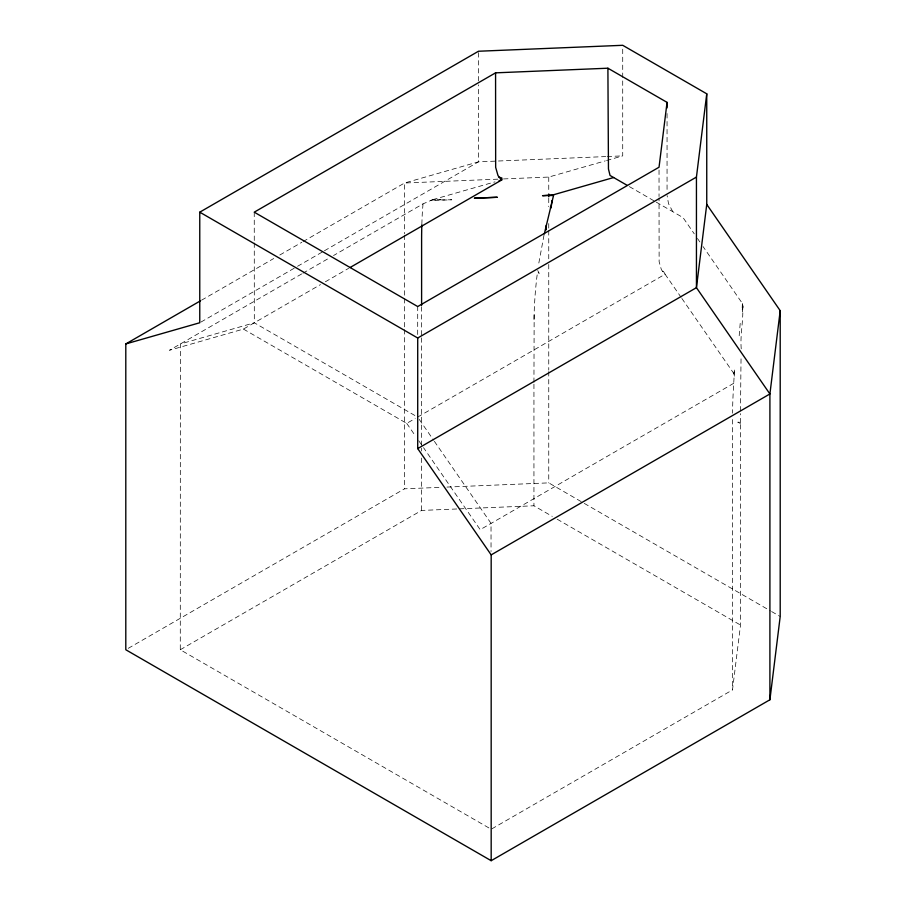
<?xml version="1.0" encoding="UTF-8"?>
<svg xmlns="http://www.w3.org/2000/svg" width="906" height="906" viewBox="0 0 906 906"><rect width="100%" height="100%" fill="white"/><g stroke="black" fill="none" stroke-linecap="round" stroke-linejoin="round"><path stroke-width="0.68" stroke-dasharray="4.53 3.4" d="M740.372 423.453L737.778 422.173L740.564 422.309L740.519 625.061L732.501 689.919L491.177 829.239L180.283 649.749L180.351 343.974L254.314 322.796L417.632 417.088L665.095 274.224L681.074 297.304M417.689 334.529L417.711 306.545M537.7 270.464L539.206 273.352L537.586 272.242L536.986 276.104A616.193 501.845 -7.1 0 0 534.166 312.91L533.94 382.785M741.244 348.867C739.862 333.804 744.188 318.176 742.365 303.431L703.09 246.602M742.365 303.431L742.116 310.622L742.999 304.62L742.433 311.46L743.158 306.194M734.415 376.171L733.826 373.487L734.528 369.195L733.203 392.547A534.212 308.436 -60 0 0 732.535 413.193M431.437 200.158L440.452 199.411L432.751 199.66L423.011 203.873L333.544 255.526M423.011 203.873L422.309 213.091A534.223 308.436 -60 0 0 421.834 224.824M740.202 323.34L739.07 337.236M533.996 319.501L534.155 312.91M543.996 235.175L538.481 264.96M201.585 300.169L273.714 258.527M279.829 255.005L301.834 242.298M303.057 241.596L404.529 183.012L478.481 161.834L605.74 156.579M200.985 322.049L296.33 266.998M297.553 266.296L323.227 251.472M324.45 250.758L478.481 161.834L478.481 84.847M301.687 273.929L169.456 350.271L243.42 329.082L320.464 284.609M302.91 273.216L328.64 258.357M325.367 281.777L348.64 268.335M243.42 329.082L406.737 423.374L415.208 418.481M128.244 648.334L404.529 488.821L441.29 487.315M180.283 649.749L421.607 510.429L458.119 508.923M733.758 383.283L480.203 529.67L423.51 447.643M432.751 199.66L494.993 181.868M503.498 178.935L548.753 177.066L605.231 160.894M606.578 160.509L622.716 155.889L622.716 48.097M662.467 271.46L663.407 271.268L665.095 274.224L661.425 269.807L659.126 261.721L659.036 197.938M607.156 156.523L622.716 155.889M497.847 179.161L404.529 183.012L404.529 233.748M446.941 487.077L548.753 482.875L583.034 502.671M459.523 508.855L533.94 505.786L552.275 516.375M440.418 199.898L451.754 199.784L430.339 200.622M629.376 186.613L655.038 201.438M656.261 202.14L683.045 217.599L694.268 233.839M584.268 503.385L770.406 610.848M771.629 611.561L780.202 616.51M557.167 519.195L740.519 625.061M672.83 211.71L668.526 203.703L667.11 195.583M681.878 298.459L733.826 373.487M697.473 238.482L699.885 241.959M419.229 419.399L433.589 440.18M434.382 441.335L491.029 523.34L491.041 551.539M406.737 423.374L415.514 436.092M418.719 440.712L422.706 446.488M254.246 212.174L254.269 241.574M254.269 242.978L254.314 322.796M732.501 419.546L732.501 689.919M667.054 113.533L667.054 191.732M659.036 170.011L659.036 196.545M548.753 177.066L548.753 192.57M548.753 198.199L548.753 206.659M548.753 223.567L548.753 229.207M548.753 230.611L548.753 258.799M548.753 264.439L548.753 370.135M548.753 371.551L548.753 482.875M533.94 384.201L533.94 505.786M478.481 52.65L478.481 83.443M421.607 306.715L421.607 336.42M421.607 337.836L421.607 446.76M421.607 448.176L421.607 451.007M421.607 458.085L421.607 510.429M404.529 235.152L404.529 297.168M404.529 298.572L404.529 328.165M404.529 329.58L404.529 488.821M740.496 422.83A613.906 35.787 -87.6 0 1 740.542 413.623M740.553 410.973A613.906 35.787 -87.6 0 1 741.074 356.341"/><path stroke-width="1.36" d="M613.645 177.531L553.725 194.711L544.302 233.997M667.054 102.367L659.036 167.225L417.711 306.545L254.246 212.174L495.571 72.842L607.903 68.21L667.054 102.367L667.054 107.95M769.907 699.772L769.907 393.963L696.442 287.666L696.442 177.078L706.748 93.816L622.716 45.3L478.481 51.246L199.762 212.174L199.762 322.751L125.798 343.929L125.798 649.749L491.177 860.7L769.907 699.772L780.202 616.51L780.202 310.69L706.748 204.405L706.748 93.816M706.748 204.405L696.442 287.666L417.711 448.595L491.177 554.88L491.177 860.7M780.202 310.69L769.907 393.963L491.177 554.88M551.992 200.622L551.075 207.893L550.395 207.44M125.798 343.929L200.362 300.883M349.863 267.632L501.765 179.932L501.879 178.029L499.002 177.089L497.96 175.424L495.661 167.35L495.571 72.842M199.762 212.174L417.711 338.006L696.442 177.078M499.059 180.702L501.765 179.932L499.002 177.089M553.725 194.711L542.524 195.685L553.113 195.47M627.043 185.266L610.055 175.47L608.458 169.026L607.903 68.21M545.537 229.309L546.227 229.773L546.193 225.413M548.753 193.975L548.753 196.795M421.607 305.299L421.607 240.226A534.223 308.436 -60 0 1 421.834 224.824M417.711 338.006L417.711 448.595M497.156 197.27L474.461 198.21L497.156 197.27"/></g></svg>
